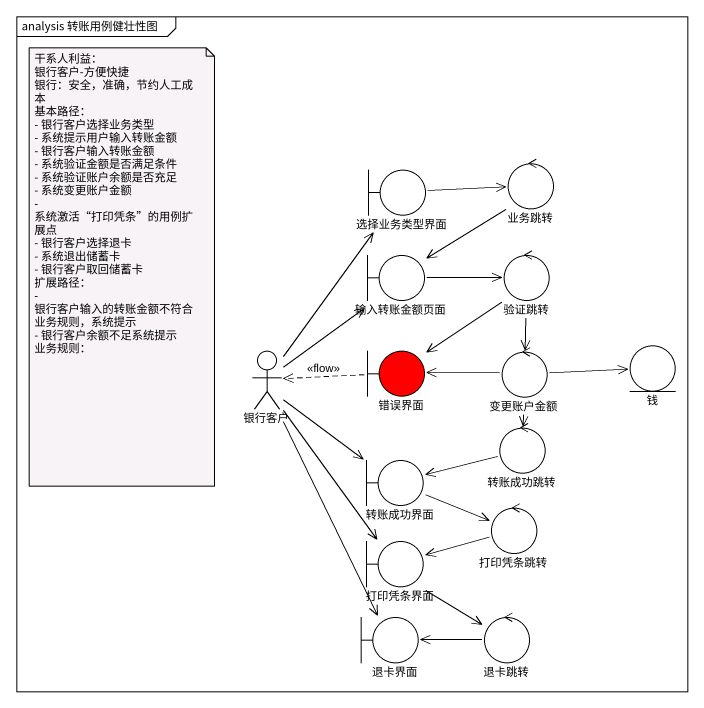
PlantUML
@startuml
mainframe analysis 转账用例健壮性图
boundary 选择业务类型界面
control 业务跳转
boundary 输入转账金额页面
control 验证跳转
actor 银行客户
boundary 错误界面 #FF0000
control 变更账户金额
entity 钱
boundary 转账成功界面
control 转账成功跳转
boundary 打印凭条界面
control 打印凭条跳转
boundary 退卡界面
control 退卡跳转
选择业务类型界面 -right-> 业务跳转
业务跳转 --> 输入转账金额页面
输入转账金额页面 -right-> 验证跳转
验证跳转 --> 错误界面
验证跳转 --> 变更账户金额
银行客户 -up-> 选择业务类型界面
银行客户 -up-> 输入转账金额页面
银行客户 --> 转账成功界面
银行客户 --> 打印凭条界面
银行客户 --> 退卡界面
错误界面 .left.> 银行客户 : <<flow>>
变更账户金额 -left-> 错误界面
变更账户金额 -right-> 钱
变更账户金额 --> 转账成功跳转
转账成功界面 -right-> 打印凭条跳转
转账成功跳转 -left-> 转账成功界面
打印凭条界面 --> 退卡跳转
打印凭条跳转 -left-> 打印凭条界面
退卡跳转 -left-> 退卡界面
note as N1
  干系人利益：
  银行客户-方便快捷
  银行：安全，准确，节约人工成本
  基本路径：
  - 银行客户选择业务类型
  - 系统提示用户输入转账金额
  - 银行客户输入转账金额
  - 系统验证金额是否满足条件
  - 系统验证账户余额是否充足
  - 系统变更账户金额
  - 系统激活“打印凭条”的用例扩展点
  - 银行客户选择退卡
  - 系统退出储蓄卡
  - 银行客户取回储蓄卡
  扩展路径：
  - 银行客户输入的转账金额不符合业务规则，系统提示
  - 银行客户余额不足系统提示
  业务规则：
end note
@enduml
